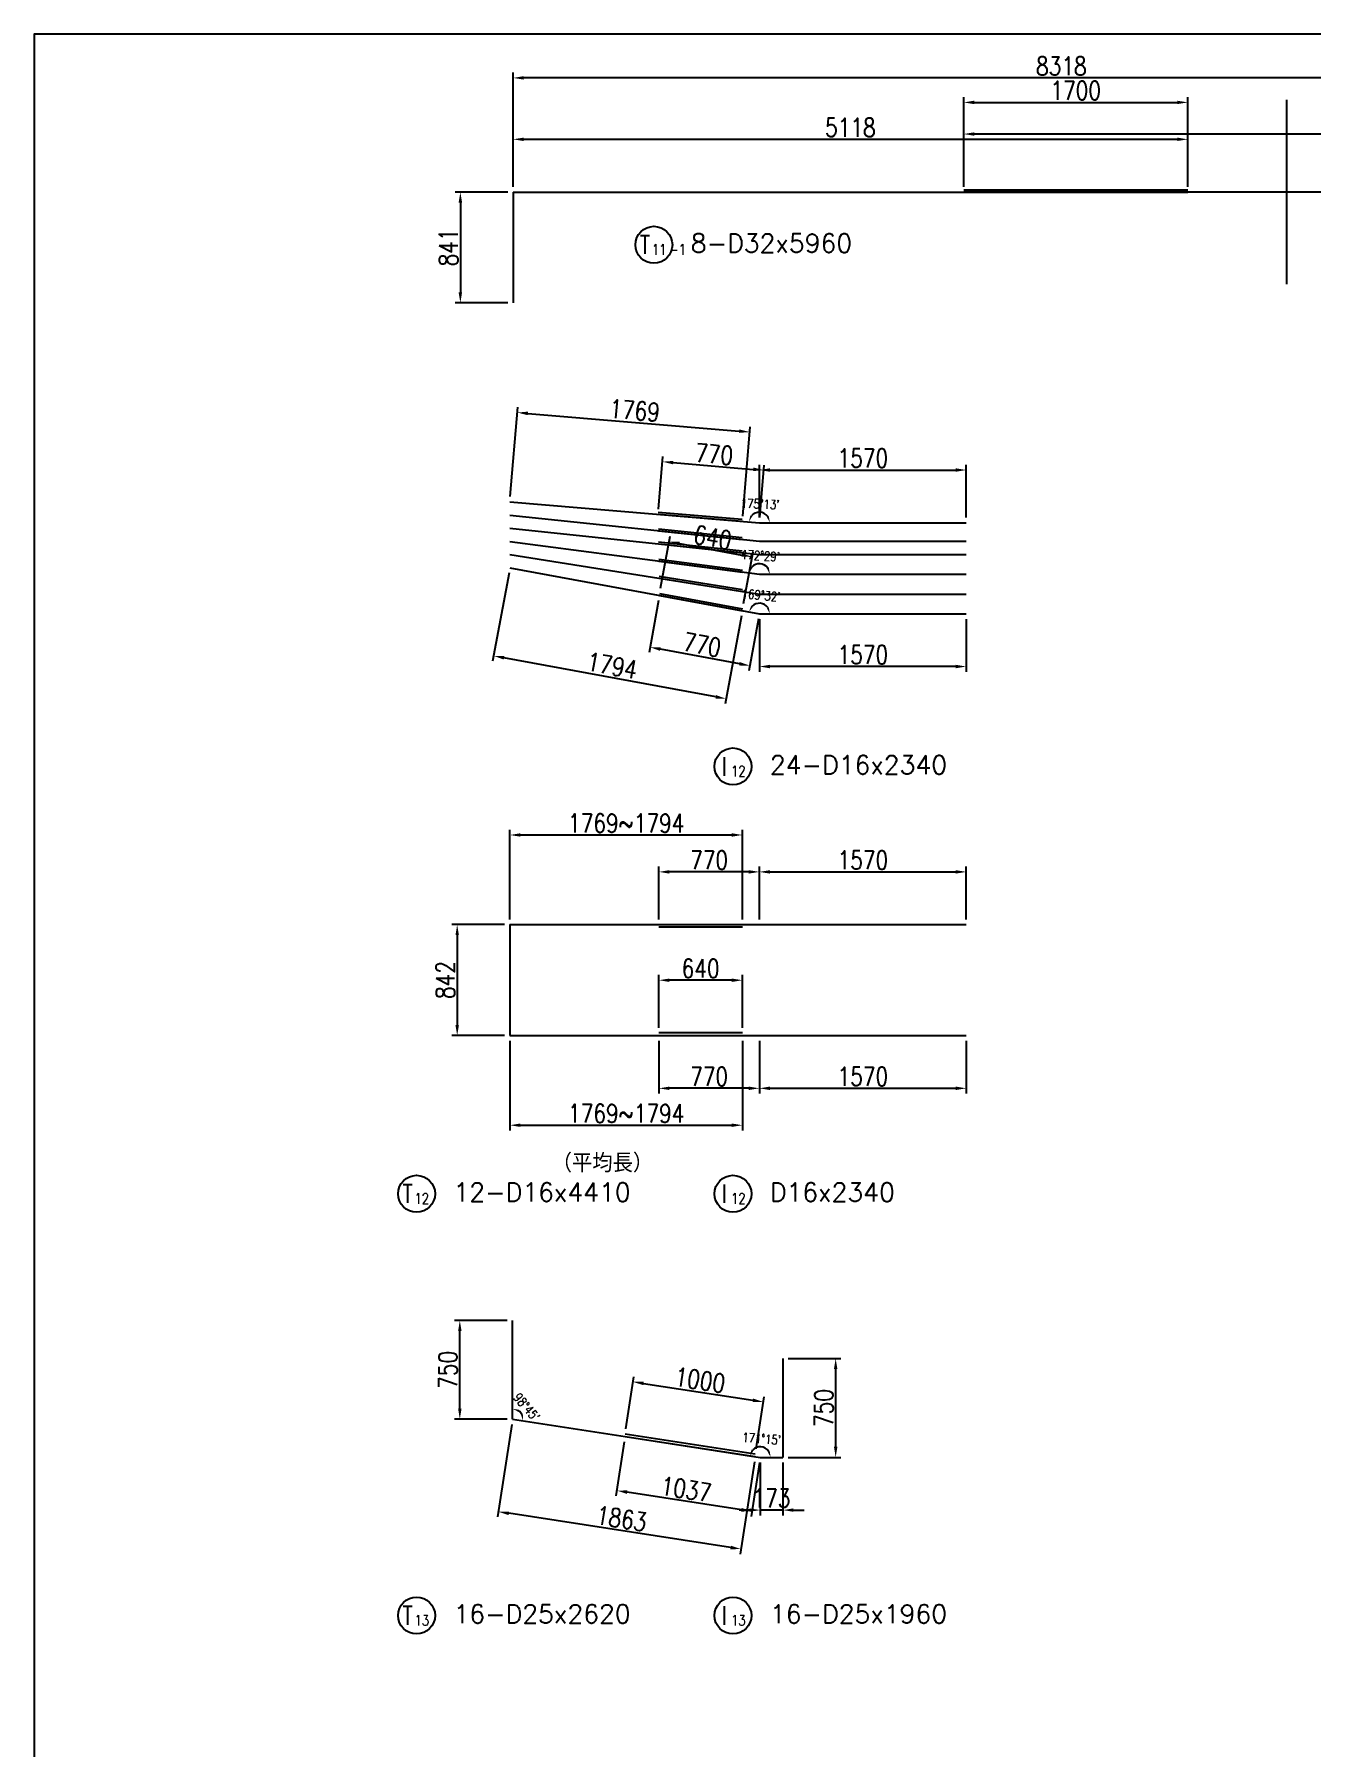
# Model space of a CAD drawing. Header units: millimetres. Extents: x -41433 to 131500, y -94900 to 39745.
# Drawn here: x 0 to 9690, y -81900 to -68900 of the extents above; entities that cross this region are included whole.
import ezdxf
from ezdxf.enums import TextEntityAlignment as Align

# ---------------------------------------------------------------- set-up
doc = ezdxf.new("R2010")
doc.units = ezdxf.units.MM
doc.header["$LTSCALE"] = 160
doc.header["$MEASUREMENT"] = 0
doc.layers.get('DEFPOINTS').update_dxf_attribs({"color": 53, "linetype": 'CONTINUOUS'})
for name, color, linetype in [('DIM', 6, 'CONTINUOUS'), ('DIM-L', 6, 'CONTINUOUS'), ('TEKKIN-C', 3, 'CONTINUOUS'), ('TEKKIN-R', 3, 'CONTINUOUS'), ('TEXT', 4, 'CONTINUOUS'), ('TEXT-文字', 4, 'CONTINUOUS')]:
    doc.layers.add(name, color=color, linetype=linetype)
doc.styles.add('DIM-TEXT', font='ROMANS', dxfattribs={"width": 0.8, "bigfont": 'EXTFONT'})
doc.styles.add('MSゴシック', font='')
doc.styles.add('romans', font='romans.shx', dxfattribs={"bigfont": 'extfont.shx'})
doc.styles.get('MSゴシック').set_extended_font_data('MS Gothic')
doc.dimstyles.new('DIM20', dxfattribs={"dimscale": 20, "dimtxt": 3.5, "dimasz": 2.5, "dimexe": 1, "dimexo": 1, "dimgap": 1, "dimtad": 3, "dimdec": 1, "dimrnd": 1, "dimdsep": 46, "dimtxsty": 'DIM-TEXT', "dimcen": 0, "dimclrt": 4, "dimaunit": 1, "dimadec": 3, "dimazin": 2, "dimtfac": 1, "dimtdec": 1, "dimtix": 1, "dimtmove": 2, "dimatfit": 3, "dimfxl": 1, "dimtolj": 1, "dimtzin": 0, "dimlwd": -1, "dimlwe": -1, "dimarcsym": 0})
doc.dimstyles.new('DIM40', dxfattribs={"dimscale": 40, "dimtxt": 3.5, "dimasz": 2, "dimexe": 1, "dimexo": 1, "dimgap": 0.5, "dimtad": 1, "dimdec": 0, "dimzin": 9, "dimdsep": 46, "dimtxsty": 'DIM-TEXT', "dimcen": 0, "dimclrt": 4, "dimaunit": 1, "dimadec": 4, "dimazin": 0, "dimtfac": 1, "dimtdec": 0, "dimtix": 1, "dimtmove": 2, "dimatfit": 0, "dimfxl": 1, "dimlwd": -1, "dimlwe": -1, "dimarcsym": 0})

# ---------------------------------------------------------------- blocks, each defined once
blk = doc.blocks.new('加工図文字列（JR）')
at = {"layer": 'TEXT-文字', "color": 6}
blk.add_circle((0, 0), 3.5, dxfattribs=at)
at = {"layer": 'DEFPOINTS', "ltscale": 100, "style": 'MSゴシック'}
for tag, p in [('加工図_圧接鉄筋', (57.81, -4.14)), ('加工図_圧接個数', (62.62, -4.14)), ('加工図_加工形状', (68.3, -4.14)), ('加工図_施工分け2', (73.3, -4.14))]:
    blk.add_attdef(tag, text='', height=4, dxfattribs=at).set_placement(p, align=Align.BOTTOM_LEFT)
at = {"layer": 'TEXT-文字', "color": 4, "style": 'romans', "width": 0.8}
for tag, height, p in [('加工図_平均長', 3.5, (33.63, 3.03)), ('加工図_副記号', 2, (0.5, 0)), ('加工図_文字列', 3.5, (7, -2.5))]:
    blk.add_attdef(tag, text='', height=height, dxfattribs=at).set_placement(p, align=Align.BOTTOM_LEFT)
at = {"layer": 'TEXT-文字', "color": 4, "ltscale": 100, "style": 'romans', "width": 0.8}
blk.add_attdef('加工図_施工分け', text='', height=3.5, dxfattribs=at).set_placement((-5.5, 0), align=Align.MIDDLE_RIGHT)
at = {"layer": 'TEXT-文字', "color": 4, "style": 'romans', "width": 0.8}
blk.add_attdef('加工図_主記号', text='', height=3.5, dxfattribs=at).set_placement((-1.7, 0), align=Align.MIDDLE_CENTER)
for tag, p in [('加工図_番号', (1, -2.5)), ('加工図_枝番', (4.5, -2.5))]:
    blk.add_attdef(tag, text='', height=2, dxfattribs=at).set_placement(p, align=Align.BOTTOM_CENTER)
blk = doc.blocks.new('*D1777')
at = {"layer": 'DEFPOINTS', "color": 0, "transparency": 16777216}
for p in [(7050, -69657), (7050, -70097), (15368, -70097)]:
    blk.add_point(p, dxfattribs=at)
at = {"layer": 'DIM', "color": 0, "transparency": 16777216}
for p, q in [((7050, -70057), (7050, -69617)), ((15288, -69657), (7130, -69657)), ((15368, -70057), (15368, -69617))]:
    blk.add_line(p, q, dxfattribs=at)
for points in [[(7130, -69644), (7130, -69670), (7050, -69657)], [(15288, -69644), (15288, -69670), (15368, -69657)]]:
    blk.add_solid(points, dxfattribs=at)
at = {"layer": 'DIM', "color": 4, "transparency": 16777216, "insert": (11209, -69567), "char_height": 140, "attachment_point": 5, "style": 'DIM-TEXT'}
blk.add_mtext('8318', dxfattribs=at)
blk = doc.blocks.new('*D1778')
at = {"layer": 'DEFPOINTS', "color": 0, "transparency": 16777216}
for p in [(8750, -69697), (3632, -70097), (8750, -70097)]:
    blk.add_point(p, dxfattribs=at)
at = {"layer": 'DIM', "color": 0, "transparency": 16777216}
for p, q in [((3632, -70057), (3632, -69657)), ((8750, -70057), (8750, -69657)), ((3712, -69697), (8670, -69697))]:
    blk.add_line(p, q, dxfattribs=at)
for points in [[(3712, -69684), (3712, -69710), (3632, -69697)], [(8670, -69684), (8670, -69710), (8750, -69697)]]:
    blk.add_solid(points, dxfattribs=at)
at = {"layer": 'DIM', "color": 4, "transparency": 16777216, "insert": (6191, -69607), "char_height": 140, "attachment_point": 5, "style": 'DIM-TEXT'}
blk.add_mtext('5118', dxfattribs=at)
blk = doc.blocks.new('*D1779')
at = {"layer": 'DEFPOINTS', "color": 0, "transparency": 16777216}
for p in [(8750, -69417), (7050, -70082), (8750, -70082)]:
    blk.add_point(p, dxfattribs=at)
at = {"layer": 'DIM', "color": 0, "transparency": 16777216}
for p, q in [((7050, -70042), (7050, -69377)), ((7130, -69417), (8670, -69417)), ((8750, -70042), (8750, -69377))]:
    blk.add_line(p, q, dxfattribs=at)
for points in [[(7130, -69404), (7130, -69430), (7050, -69417)], [(8670, -69404), (8670, -69430), (8750, -69417)]]:
    blk.add_solid(points, dxfattribs=at)
at = {"layer": 'DIM', "color": 4, "transparency": 16777216, "insert": (7900, -69327), "char_height": 140, "attachment_point": 5, "style": 'DIM-TEXT'}
blk.add_mtext('1700', dxfattribs=at)
blk = doc.blocks.new('*D1782')
at = {"layer": 'DEFPOINTS', "color": 0, "transparency": 16777216}
for p, q in [((3632, -70057), (3632, -69191)), ((11870, -69231), (3712, -69231)), ((11950, -70042), (11950, -69191))]:
    blk.add_line(p, q, dxfattribs=at)
for p in [(3632, -69231), (3632, -70097), (11950, -70082)]:
    blk.add_point(p, dxfattribs=at)
for points in [[(3712, -69218), (3712, -69244), (3632, -69231)], [(11870, -69218), (11870, -69244), (11950, -69231)]]:
    blk.add_solid(points, dxfattribs=at)
at = {"layer": 'DEFPOINTS', "color": 4, "transparency": 16777216, "insert": (7791, -69141), "char_height": 140, "attachment_point": 5, "style": 'DIM-TEXT'}
blk.add_mtext('8318', dxfattribs=at)
blk = doc.blocks.new('*D1783')
at = {"layer": 'DEFPOINTS', "color": 0, "transparency": 16777216}
for p in [(3632, -70097), (3232, -70938), (3632, -70938)]:
    blk.add_point(p, dxfattribs=at)
at = {"layer": 'DIM', "color": 0, "transparency": 16777216}
for p, q in [((3592, -70097), (3192, -70097)), ((3232, -70177), (3232, -70858)), ((3592, -70938), (3192, -70938))]:
    blk.add_line(p, q, dxfattribs=at)
for points in [[(3219, -70177), (3245, -70177), (3232, -70097)], [(3219, -70858), (3245, -70858), (3232, -70938)]]:
    blk.add_solid(points, dxfattribs=at)
at = {"layer": 'DIM', "color": 4, "transparency": 16777216, "insert": (3142, -70517), "char_height": 140, "attachment_point": 5, "rotation": 90, "style": 'DIM-TEXT'}
blk.add_mtext('841', dxfattribs=at)
blk = doc.blocks.new('*D1785')
at = {"layer": 'DEFPOINTS', "color": 0, "transparency": 16777216}
for p in [(5533, -72207), (4733, -72542), (5500, -72606)]:
    blk.add_point(p, dxfattribs=at)
at = {"layer": 'DIM', "color": 0, "transparency": 16777216}
for p, q in [((4736, -72502), (4769, -72103)), ((4846, -72150), (5454, -72201)), ((5503, -72566), (5537, -72168))]:
    blk.add_line(p, q, dxfattribs=at)
for points in [[(4847, -72137), (4845, -72163), (4766, -72143)], [(5455, -72187), (5453, -72214), (5533, -72207)]]:
    blk.add_solid(points, dxfattribs=at)
at = {"layer": 'DIM', "color": 4, "transparency": 16777216, "insert": (5157, -72086), "char_height": 140, "attachment_point": 5, "rotation": 355.2118, "style": 'DIM-TEXT'}
blk.add_mtext('770', dxfattribs=at)
blk = doc.blocks.new('*D1786')
at = {"layer": 'DEFPOINTS', "color": 0, "transparency": 16777216}
for p in [(5427, -71918), (3608, -72448), (5370, -72595)]:
    blk.add_point(p, dxfattribs=at)
at = {"layer": 'DIM', "color": 0, "transparency": 16777216}
for p, q in [((3611, -72408), (3668, -71730)), ((3744, -71777), (5347, -71911)), ((5374, -72555), (5431, -71878))]:
    blk.add_line(p, q, dxfattribs=at)
for points in [[(3746, -71763), (3743, -71790), (3665, -71770)], [(5349, -71898), (5346, -71924), (5427, -71918)]]:
    blk.add_solid(points, dxfattribs=at)
at = {"layer": 'DIM', "color": 4, "transparency": 16777216, "insert": (4554, -71754), "char_height": 140, "attachment_point": 5, "rotation": 355.2118, "style": 'DIM-TEXT'}
blk.add_mtext('1769', dxfattribs=at)
blk = doc.blocks.new('*D1787')
at = {"layer": 'DEFPOINTS', "color": 0, "transparency": 16777216}
for p in [(7070, -72206), (5500, -72606), (7070, -72606)]:
    blk.add_point(p, dxfattribs=at)
at = {"layer": 'DIM', "color": 0, "transparency": 16777216}
for p, q in [((5500, -72566), (5500, -72166)), ((5580, -72206), (6990, -72206)), ((7070, -72566), (7070, -72166))]:
    blk.add_line(p, q, dxfattribs=at)
for points in [[(5580, -72193), (5580, -72219), (5500, -72206)], [(6990, -72193), (6990, -72219), (7070, -72206)]]:
    blk.add_solid(points, dxfattribs=at)
at = {"layer": 'DIM', "color": 4, "transparency": 16777216, "insert": (6285, -72116), "char_height": 140, "attachment_point": 5, "style": 'DIM-TEXT'}
blk.add_mtext('1570', dxfattribs=at)
blk = doc.blocks.new('*D1788')
at = {"layer": 'DEFPOINTS', "color": 0, "transparency": 16777216}
for p in [(4743, -73157), (5500, -73297), (4670, -73550)]:
    blk.add_point(p, dxfattribs=at)
at = {"layer": 'DIM', "color": 0, "transparency": 16777216}
for p, q in [((4736, -73196), (4663, -73590)), ((5493, -73336), (5420, -73730)), ((5349, -73676), (4749, -73565))]:
    blk.add_line(p, q, dxfattribs=at)
for points in [[(4751, -73552), (4746, -73578), (4670, -73550)], [(5351, -73663), (5346, -73689), (5427, -73690)]]:
    blk.add_solid(points, dxfattribs=at)
at = {"layer": 'DIM', "color": 4, "transparency": 16777216, "insert": (5065, -73532), "char_height": 140, "attachment_point": 5, "rotation": 349.5345, "style": 'DIM-TEXT'}
blk.add_mtext('770', dxfattribs=at)
blk = doc.blocks.new('*D1789')
at = {"layer": 'DEFPOINTS', "color": 0, "transparency": 16777216}
for p in [(5445, -72865), (4743, -73142), (5372, -73258)]:
    blk.add_point(p, dxfattribs=at)
at = {"layer": 'DIM', "color": 0, "transparency": 16777216}
for p, q in [((4750, -73103), (4823, -72709)), ((4894, -72763), (5366, -72851)), ((5379, -73219), (5452, -72826))]:
    blk.add_line(p, q, dxfattribs=at)
for points in [[(4897, -72750), (4892, -72776), (4815, -72749)], [(5369, -72837), (5364, -72864), (5445, -72865)]]:
    blk.add_solid(points, dxfattribs=at)
at = {"layer": 'DIM', "color": 4, "transparency": 16777216, "insert": (5146, -72718), "char_height": 140, "attachment_point": 5, "rotation": 349.5345, "style": 'DIM-TEXT'}
blk.add_mtext('640', dxfattribs=at)
blk = doc.blocks.new('*D1790')
at = {"layer": 'DEFPOINTS', "color": 0, "transparency": 16777216}
for p in [(3608, -72948), (5372, -73273), (3484, -73616)]:
    blk.add_point(p, dxfattribs=at)
at = {"layer": 'DIM', "color": 0, "transparency": 16777216}
for p, q in [((3601, -72987), (3477, -73656)), ((5365, -73313), (5241, -73981)), ((5170, -73928), (3563, -73631))]:
    blk.add_line(p, q, dxfattribs=at)
for points in [[(3566, -73618), (3561, -73644), (3484, -73616)], [(5172, -73914), (5168, -73941), (5249, -73942)]]:
    blk.add_solid(points, dxfattribs=at)
at = {"layer": 'DIM', "color": 4, "transparency": 16777216, "insert": (4383, -73691), "char_height": 140, "attachment_point": 5, "rotation": 349.5345, "style": 'DIM-TEXT'}
blk.add_mtext('1794', dxfattribs=at)
blk = doc.blocks.new('*D1791')
at = {"layer": 'DEFPOINTS', "color": 0, "transparency": 16777216}
for p in [(5500, -73297), (7070, -73297), (5500, -73697)]:
    blk.add_point(p, dxfattribs=at)
at = {"layer": 'DIM', "color": 0, "transparency": 16777216}
for p, q in [((5500, -73337), (5500, -73737)), ((7070, -73337), (7070, -73737)), ((6990, -73697), (5580, -73697))]:
    blk.add_line(p, q, dxfattribs=at)
for points in [[(5580, -73684), (5580, -73710), (5500, -73697)], [(6990, -73684), (6990, -73710), (7070, -73697)]]:
    blk.add_solid(points, dxfattribs=at)
at = {"layer": 'DIM', "color": 4, "transparency": 16777216, "insert": (6285, -73607), "char_height": 140, "attachment_point": 5, "style": 'DIM-TEXT'}
blk.add_mtext('1570', dxfattribs=at)
blk = doc.blocks.new('*D1799')
at = {"layer": 'DEFPOINTS', "color": 0, "transparency": 16777216}
for p in [(3608, -72448), (5542, -72538), (5500, -72606), (5500, -72606), (7070, -72606)]:
    blk.add_point(p, dxfattribs=at)
at = {"layer": 'DIM', "color": 0, "transparency": 16777216}
blk.add_arc((5500, -72606), 80, 36.4199, 138.7919, dxfattribs=at)
for points in [[(5447, -72557), (5432, -72550), (5420, -72599)], [(5572, -72556), (5556, -72561), (5580, -72606)]]:
    blk.add_solid(points, dxfattribs=at)
at = {"layer": 'DIM', "color": 4, "transparency": 16777216, "insert": (5506, -72464), "char_height": 70, "attachment_point": 5, "rotation": 357.6059, "style": 'DIM-TEXT'}
blk.add_mtext("\\A1;175°13'", dxfattribs=at)
blk = doc.blocks.new('*D1800')
at = {"layer": 'DEFPOINTS', "color": 0, "transparency": 16777216}
for p in [(3608, -72748), (5543, -72930), (5500, -72997), (5500, -72997), (7070, -72997)]:
    blk.add_point(p, dxfattribs=at)
at = {"layer": 'DIM', "color": 0, "transparency": 16777216}
blk.add_arc((5500, -72997), 80, 36.4199, 136.0683, dxfattribs=at)
for points in [[(5450, -72945), (5435, -72938), (5421, -72987)], [(5572, -72947), (5556, -72952), (5580, -72997)]]:
    blk.add_solid(points, dxfattribs=at)
at = {"layer": 'DIM', "color": 4, "transparency": 16777216, "insert": (5509, -72856), "char_height": 70, "attachment_point": 5, "rotation": 356.2441, "style": 'DIM-TEXT'}
blk.add_mtext("\\A1;172°29'", dxfattribs=at)
blk = doc.blocks.new('*D1801')
at = {"layer": 'DEFPOINTS', "color": 0, "transparency": 16777216}
for p in [(3608, -72948), (5500, -73297), (5500, -73297), (5544, -73230), (7070, -73297)]:
    blk.add_point(p, dxfattribs=at)
at = {"layer": 'DIM', "color": 0, "transparency": 16777216}
blk.add_arc((5500, -73297), 80, 36.4199, 133.1146, dxfattribs=at)
for points in [[(5453, -73243), (5438, -73235), (5421, -73282)], [(5572, -73247), (5556, -73252), (5580, -73297)]]:
    blk.add_solid(points, dxfattribs=at)
at = {"layer": 'DIM', "color": 4, "transparency": 16777216, "insert": (5513, -73156), "char_height": 70, "attachment_point": 5, "rotation": 354.7673, "style": 'DIM-TEXT'}
blk.add_mtext("\\A1;169°32'", dxfattribs=at)
blk = doc.blocks.new('*D1805')
at = {"layer": 'DEFPOINTS', "color": 0, "transparency": 16777216}
for p in [(3608, -75655), (3208, -76497), (3608, -76497)]:
    blk.add_point(p, dxfattribs=at)
at = {"layer": 'DIM', "color": 0, "transparency": 16777216}
for p, q in [((3568, -75655), (3168, -75655)), ((3208, -75735), (3208, -76417)), ((3568, -76497), (3168, -76497))]:
    blk.add_line(p, q, dxfattribs=at)
for points in [[(3195, -75735), (3221, -75735), (3208, -75655)], [(3195, -76417), (3221, -76417), (3208, -76497)]]:
    blk.add_solid(points, dxfattribs=at)
at = {"layer": 'DIM', "color": 4, "transparency": 16777216, "insert": (3118, -76076), "char_height": 140, "attachment_point": 5, "rotation": 90, "style": 'DIM-TEXT'}
blk.add_mtext('842', dxfattribs=at)
blk = doc.blocks.new('*D1806')
at = {"layer": 'DEFPOINTS', "color": 0, "transparency": 16777216}
for p in [(5371, -74975), (3608, -75655), (5371, -75655)]:
    blk.add_point(p, dxfattribs=at)
at = {"layer": 'DIM', "color": 0, "transparency": 16777216}
for p, q in [((3608, -75615), (3608, -74935)), ((3688, -74975), (5291, -74975)), ((5371, -75615), (5371, -74935))]:
    blk.add_line(p, q, dxfattribs=at)
for points in [[(3688, -74962), (3688, -74988), (3608, -74975)], [(5291, -74962), (5291, -74988), (5371, -74975)]]:
    blk.add_solid(points, dxfattribs=at)
at = {"layer": 'DIM', "color": 4, "transparency": 16777216, "insert": (4490, -74885), "char_height": 140, "attachment_point": 5, "style": 'DIM-TEXT'}
blk.add_mtext('1769~1794 ', dxfattribs=at)
blk = doc.blocks.new('*D1807')
at = {"layer": 'DEFPOINTS', "color": 0, "transparency": 16777216}
for p in [(5500, -76497), (7070, -76497), (7070, -76897)]:
    blk.add_point(p, dxfattribs=at)
at = {"layer": 'DIM', "color": 0, "transparency": 16777216}
for p, q in [((5500, -76537), (5500, -76937)), ((7070, -76537), (7070, -76937)), ((5580, -76897), (6990, -76897))]:
    blk.add_line(p, q, dxfattribs=at)
for points in [[(5580, -76884), (5580, -76910), (5500, -76897)], [(6990, -76884), (6990, -76910), (7070, -76897)]]:
    blk.add_solid(points, dxfattribs=at)
at = {"layer": 'DIM', "color": 4, "transparency": 16777216, "insert": (6285, -76807), "char_height": 140, "attachment_point": 5, "style": 'DIM-TEXT'}
blk.add_mtext('1570', dxfattribs=at)
blk = doc.blocks.new('*D1808')
at = {"layer": 'DEFPOINTS', "color": 0, "transparency": 16777216}
for p in [(7070, -75255), (5500, -75655), (7070, -75655)]:
    blk.add_point(p, dxfattribs=at)
at = {"layer": 'DIM', "color": 0, "transparency": 16777216}
for p, q in [((5500, -75615), (5500, -75215)), ((5580, -75255), (6990, -75255)), ((7070, -75615), (7070, -75215))]:
    blk.add_line(p, q, dxfattribs=at)
for points in [[(5580, -75242), (5580, -75268), (5500, -75255)], [(6990, -75242), (6990, -75268), (7070, -75255)]]:
    blk.add_solid(points, dxfattribs=at)
at = {"layer": 'DIM', "color": 4, "transparency": 16777216, "insert": (6285, -75165), "char_height": 140, "attachment_point": 5, "style": 'DIM-TEXT'}
blk.add_mtext('1570', dxfattribs=at)
blk = doc.blocks.new('*D1809')
at = {"layer": 'DEFPOINTS', "color": 0, "transparency": 16777216}
for p in [(4738, -75255), (4738, -75655), (5500, -75655)]:
    blk.add_point(p, dxfattribs=at)
at = {"layer": 'DIM', "color": 0, "transparency": 16777216}
for p, q in [((4738, -75615), (4738, -75215)), ((5420, -75255), (4818, -75255)), ((5500, -75615), (5500, -75215))]:
    blk.add_line(p, q, dxfattribs=at)
for points in [[(4818, -75242), (4818, -75268), (4738, -75255)], [(5420, -75242), (5420, -75268), (5500, -75255)]]:
    blk.add_solid(points, dxfattribs=at)
at = {"layer": 'DIM', "color": 4, "transparency": 16777216, "insert": (5119, -75165), "char_height": 140, "attachment_point": 5, "style": 'DIM-TEXT'}
blk.add_mtext('770', dxfattribs=at)
blk = doc.blocks.new('*D1810')
at = {"layer": 'DEFPOINTS', "color": 0, "transparency": 16777216}
for p in [(4738, -76497), (5500, -76497), (4738, -76897)]:
    blk.add_point(p, dxfattribs=at)
at = {"layer": 'DIM', "color": 0, "transparency": 16777216}
for p, q in [((4738, -76537), (4738, -76937)), ((5500, -76537), (5500, -76937)), ((5420, -76897), (4818, -76897))]:
    blk.add_line(p, q, dxfattribs=at)
for points in [[(4818, -76884), (4818, -76910), (4738, -76897)], [(5420, -76884), (5420, -76910), (5500, -76897)]]:
    blk.add_solid(points, dxfattribs=at)
at = {"layer": 'DIM', "color": 4, "transparency": 16777216, "insert": (5119, -76807), "char_height": 140, "attachment_point": 5, "style": 'DIM-TEXT'}
blk.add_mtext('770', dxfattribs=at)
blk = doc.blocks.new('*D1811')
at = {"layer": 'DEFPOINTS', "color": 0, "transparency": 16777216}
for p in [(4738, -76077), (4738, -76477), (5371, -76477)]:
    blk.add_point(p, dxfattribs=at)
at = {"layer": 'DIM', "color": 0, "transparency": 16777216}
for p, q in [((4738, -76437), (4738, -76037)), ((5371, -76437), (5371, -76037)), ((5291, -76077), (4818, -76077))]:
    blk.add_line(p, q, dxfattribs=at)
for points in [[(4818, -76064), (4818, -76090), (4738, -76077)], [(5291, -76064), (5291, -76090), (5371, -76077)]]:
    blk.add_solid(points, dxfattribs=at)
at = {"layer": 'DIM', "color": 4, "transparency": 16777216, "insert": (5054, -75987), "char_height": 140, "attachment_point": 5, "style": 'DIM-TEXT'}
blk.add_mtext('640', dxfattribs=at)
blk = doc.blocks.new('*D1812')
at = {"layer": 'DEFPOINTS', "color": 0, "transparency": 16777216}
for p in [(3608, -76497), (5371, -76497), (5371, -77177)]:
    blk.add_point(p, dxfattribs=at)
at = {"layer": 'DIM', "color": 0, "transparency": 16777216}
for p, q in [((3608, -76537), (3608, -77217)), ((5371, -76537), (5371, -77217)), ((3688, -77177), (5291, -77177))]:
    blk.add_line(p, q, dxfattribs=at)
for points in [[(3688, -77164), (3688, -77190), (3608, -77177)], [(5291, -77164), (5291, -77190), (5371, -77177)]]:
    blk.add_solid(points, dxfattribs=at)
at = {"layer": 'DIM', "color": 4, "transparency": 16777216, "insert": (4490, -77087), "char_height": 140, "attachment_point": 5, "style": 'DIM-TEXT'}
blk.add_mtext('1769~1794 ', dxfattribs=at)
blk = doc.blocks.new('*D1821')
at = {"layer": 'DEFPOINTS', "color": 0, "transparency": 16777216}
for p in [(5506, -79697), (5679, -79697), (5506, -80097)]:
    blk.add_point(p, dxfattribs=at)
at = {"layer": 'DIM', "color": 0, "transparency": 16777216}
for p, q in [((5506, -79737), (5506, -80137)), ((5679, -79737), (5679, -80137)), ((5426, -80097), (5346, -80097)), ((5679, -80097), (5506, -80097)), ((5759, -80097), (5839, -80097))]:
    blk.add_line(p, q, dxfattribs=at)
for points in [[(5426, -80084), (5426, -80110), (5506, -80097)], [(5759, -80084), (5759, -80110), (5679, -80097)]]:
    blk.add_solid(points, dxfattribs=at)
at = {"layer": 'DIM', "color": 4, "transparency": 16777216, "insert": (5592, -80007), "char_height": 140, "attachment_point": 5, "style": 'DIM-TEXT'}
blk.add_mtext('173', dxfattribs=at)
blk = doc.blocks.new('*D1822')
at = {"layer": 'DEFPOINTS', "color": 0, "transparency": 16777216}
for p in [(5679, -78947), (6079, -78947), (5679, -79697)]:
    blk.add_point(p, dxfattribs=at)
at = {"layer": 'DIM', "color": 0, "transparency": 16777216}
for p, q in [((5719, -78947), (6119, -78947)), ((6079, -79617), (6079, -79027)), ((5719, -79697), (6119, -79697))]:
    blk.add_line(p, q, dxfattribs=at)
for points in [[(6066, -79027), (6092, -79027), (6079, -78947)], [(6066, -79617), (6092, -79617), (6079, -79697)]]:
    blk.add_solid(points, dxfattribs=at)
at = {"layer": 'DIM', "color": 4, "transparency": 16777216, "insert": (5989, -79322), "char_height": 140, "attachment_point": 5, "rotation": 90, "style": 'DIM-TEXT'}
blk.add_mtext('750', dxfattribs=at)
blk = doc.blocks.new('*D1823')
at = {"layer": 'DEFPOINTS', "color": 0, "transparency": 16777216}
for p in [(3628, -79408), (5549, -79630), (5506, -79697), (5506, -79697), (5679, -79697)]:
    blk.add_point(p, dxfattribs=at)
at = {"layer": 'DIM', "color": 0, "transparency": 16777216}
blk.add_arc((5506, -79697), 80, 36.4199, 134.8339, dxfattribs=at)
for points in [[(5457, -79644), (5442, -79636), (5427, -79685)], [(5578, -79647), (5562, -79652), (5586, -79697)]]:
    blk.add_solid(points, dxfattribs=at)
at = {"layer": 'DIM', "color": 4, "transparency": 16777216, "insert": (5517, -79556), "char_height": 70, "attachment_point": 5, "rotation": 355.6269, "style": 'DIM-TEXT'}
blk.add_mtext("\\A1;171°15'", dxfattribs=at)
blk = doc.blocks.new('*D1824')
at = {"layer": 'DEFPOINTS', "color": 0, "transparency": 16777216}
for p in [(4481, -79539), (5506, -79697), (4418, -79949)]:
    blk.add_point(p, dxfattribs=at)
at = {"layer": 'DIM', "color": 0, "transparency": 16777216}
for p, q in [((4475, -79579), (4412, -79989)), ((5500, -79737), (5437, -80146)), ((5364, -80094), (4497, -79961))]:
    blk.add_line(p, q, dxfattribs=at)
for points in [[(4499, -79948), (4495, -79974), (4418, -79949)], [(5366, -80081), (5362, -80108), (5443, -80107)]]:
    blk.add_solid(points, dxfattribs=at)
at = {"layer": 'DIM', "color": 4, "transparency": 16777216, "insert": (4944, -79939), "char_height": 140, "attachment_point": 5, "rotation": 351.2538, "style": 'DIM-TEXT'}
blk.add_mtext('1037', dxfattribs=at)
blk = doc.blocks.new('*D1825')
at = {"layer": 'DEFPOINTS', "color": 0, "transparency": 16777216}
for p in [(3628, -79408), (5469, -79691), (3520, -80109)]:
    blk.add_point(p, dxfattribs=at)
at = {"layer": 'DIM', "color": 0, "transparency": 16777216}
for p, q in [((3622, -79448), (3514, -80149)), ((5463, -79731), (5355, -80432)), ((5282, -80380), (3599, -80121))]:
    blk.add_line(p, q, dxfattribs=at)
for points in [[(3601, -80108), (3597, -80135), (3520, -80109)], [(5285, -80367), (5280, -80394), (5362, -80393)]]:
    blk.add_solid(points, dxfattribs=at)
at = {"layer": 'DIM', "color": 4, "transparency": 16777216, "insert": (4454, -80162), "char_height": 140, "attachment_point": 5, "rotation": 351.2538, "style": 'DIM-TEXT'}
blk.add_mtext('1863', dxfattribs=at)
blk = doc.blocks.new('*D1826')
at = {"layer": 'DEFPOINTS', "color": 0, "transparency": 16777216}
for p in [(5530, -79276), (4481, -79519), (5469, -79671)]:
    blk.add_point(p, dxfattribs=at)
at = {"layer": 'DIM', "color": 0, "transparency": 16777216}
for p, q in [((4487, -79480), (4548, -79085)), ((4621, -79136), (5451, -79264)), ((5475, -79632), (5536, -79237))]:
    blk.add_line(p, q, dxfattribs=at)
for points in [[(4623, -79123), (4619, -79149), (4542, -79124)], [(5453, -79251), (5449, -79277), (5530, -79276)]]:
    blk.add_solid(points, dxfattribs=at)
at = {"layer": 'DIM', "color": 4, "transparency": 16777216, "insert": (5050, -79111), "char_height": 140, "attachment_point": 5, "rotation": 351.2538, "style": 'DIM-TEXT'}
blk.add_mtext('1000', dxfattribs=at)
blk = doc.blocks.new('*D1827')
at = {"layer": 'DEFPOINTS', "color": 0, "transparency": 16777216}
for p in [(3228, -78658), (3628, -78658), (3628, -79408)]:
    blk.add_point(p, dxfattribs=at)
at = {"layer": 'DIM', "color": 0, "transparency": 16777216}
for p, q in [((3588, -78658), (3188, -78658)), ((3228, -79328), (3228, -78738)), ((3588, -79408), (3188, -79408))]:
    blk.add_line(p, q, dxfattribs=at)
for points in [[(3215, -78738), (3241, -78738), (3228, -78658)], [(3215, -79328), (3241, -79328), (3228, -79408)]]:
    blk.add_solid(points, dxfattribs=at)
at = {"layer": 'DIM', "color": 4, "transparency": 16777216, "insert": (3138, -79033), "char_height": 140, "attachment_point": 5, "rotation": 90, "style": 'DIM-TEXT'}
blk.add_mtext('750', dxfattribs=at)
blk = doc.blocks.new('*D1828')
at = {"layer": 'DEFPOINTS', "color": 0, "transparency": 16777216}
for p in [(3628, -78658), (3628, -79408), (3628, -79408), (3701, -79375), (5469, -79691)]:
    blk.add_point(p, dxfattribs=at)
at = {"layer": 'DIM', "color": 0, "transparency": 16777216}
blk.add_arc((3628, -79408), 80, 27.6738, 53.5801, dxfattribs=at)
for points in [[(3673, -79352), (3678, -79336), (3628, -79328)], [(3707, -79370), (3691, -79372), (3707, -79420)]]:
    blk.add_solid(points, dxfattribs=at)
at = {"layer": 'DIM', "color": 4, "transparency": 16777216, "insert": (3735, -79316), "char_height": 70, "attachment_point": 5, "rotation": 310.6269, "style": 'DIM-TEXT'}
blk.add_mtext("\\A1;98°45'", dxfattribs=at)

msp = doc.modelspace()

# ---------------------------------------------------------------- linework, layer by layer
at = {"layer": 'DEFPOINTS'}
msp.add_line((9500, -70797), (9500, -69397), dxfattribs=at)
at = {"layer": 'DEFPOINTS', "flags": 128}
msp.add_lwpolyline([(19000, -68900), (0, -68900), (0, -94900), (19000, -94900)], close=True, dxfattribs=at)
at = {"layer": 'TEKKIN-C'}
for p, q in [((3632, -70097), (8750, -70097)), ((3632, -70097), (3632, -70937.59)), ((15368, -70097), (7050, -70097)), ((3608, -72447.52), (5500, -72606)), ((4732.69, -72526.73), (5370.45, -72580.15)), ((4732.69, -72541.73), (5370.45, -72595.15)), ((5500, -72606), (7070, -72606)), ((3608, -72947.52), (5500, -73297)), ((4742.81, -73142.13), (5372.16, -73258.39)), ((4742.81, -73157.13), (5372.16, -73273.39)), ((5500, -73297), (7070, -73297)), ((3608, -75655), (7070, -75655)), ((3608, -75655), (3608, -76497)), ((3608, -76497), (7070, -76497)), ((3627.91, -79408.09), (3627.91, -78658.09)), ((5678.91, -78947), (5678.91, -79697)), ((3627.91, -79408.09), (5469.41, -79691.4)), ((4481.04, -79519.35), (5469.41, -79671.4)), ((4481.04, -79539.35), (5505.8, -79697)), ((5505.8, -79697), (5678.91, -79697))]:
    msp.add_line(p, q, dxfattribs=at)
at = {"layer": 'TEKKIN-C', "color": 8}
for p, q in [((3608, -72547.52), (5500, -72747)), ((3608, -72647.52), (5500, -72847)), ((4734.24, -72651.26), (5370.72, -72718.37)), ((4734.24, -72666.26), (5370.72, -72733.37)), ((3608, -72747.52), (5500, -72997)), ((4734.24, -72751.26), (5370.72, -72818.37)), ((4734.24, -72766.26), (5370.72, -72833.37)), ((5500, -72747), (7070, -72747)), ((3608, -72847.52), (5500, -73147)), ((4736.61, -72881.34), (5371.12, -72965.01)), ((4736.61, -72896.34), (5371.12, -72980.01)), ((5500, -72847), (7070, -72847)), ((4739.47, -73011.62), (5371.6, -73111.68)), ((4739.47, -73026.62), (5371.6, -73126.68)), ((5500, -72997), (7070, -72997)), ((5500, -73147), (7070, -73147))]:
    msp.add_line(p, q, dxfattribs=at)
at = {"layer": 'TEKKIN-R'}
for p, q in [((8750, -70082), (7050, -70082)), ((5371.27, -75675), (4737.51, -75675)), ((5371.27, -76477), (4737.51, -76477))]:
    msp.add_line(p, q, dxfattribs=at)

# ---------------------------------------------------------------- block references
at = {"layer": 'DIM-L', "ltscale": 0.8}
ref = msp.add_blockref('加工図文字列（JR）', (4700, -70497), dxfattribs=dict(at, xscale=40, yscale=40, zscale=40))
ref.add_attrib('加工図_主記号', 'T', dxfattribs={"layer": 'TEXT', "height": 140, "style": 'romans', "width": 0.8}).set_placement((4632, -70497), align=Align.MIDDLE_CENTER)
ref.add_attrib('加工図_番号', '11', dxfattribs={"layer": 'TEXT', "height": 80, "style": 'romans', "width": 0.8}).set_placement((4740, -70597), align=Align.BOTTOM_CENTER)
ref.add_attrib('加工図_枝番', '-1', dxfattribs={"layer": 'TEXT', "height": 80, "style": 'romans', "width": 0.8}).set_placement((4880, -70597), align=Align.BOTTOM_CENTER)
ref.add_attrib('加工図_文字列', '8-D32x5960', dxfattribs={"layer": 'TEXT', "height": 140, "style": 'romans'}).set_placement((4980, -70597), align=Align.BOTTOM_LEFT)
ref = msp.add_blockref('加工図文字列（JR）', (5300, -74455), dxfattribs=dict(at, xscale=40, yscale=40, zscale=40))
ref.add_attrib('加工図_主記号', 'I', dxfattribs={"layer": 'TEXT', "height": 140, "style": 'romans', "width": 0.8}).set_placement((5232, -74455), align=Align.MIDDLE_CENTER)
ref.add_attrib('加工図_番号', '12', dxfattribs={"layer": 'TEXT', "height": 80, "style": 'romans', "width": 0.8}).set_placement((5340, -74555), align=Align.BOTTOM_CENTER)
ref.add_attrib('加工図_文字列', '24-D16x2340', dxfattribs={"layer": 'TEXT', "height": 140, "style": 'romans'}).set_placement((5580, -74555), align=Align.BOTTOM_LEFT)
ref = msp.add_blockref('加工図文字列（JR）', (2900, -77697), dxfattribs=dict(at, xscale=40, yscale=40, zscale=40))
ref.add_attrib('加工図_主記号', 'T', dxfattribs={"layer": 'TEXT', "height": 140, "style": 'romans', "width": 0.8}).set_placement((2832, -77697), align=Align.MIDDLE_CENTER)
ref.add_attrib('加工図_番号', '12', dxfattribs={"layer": 'TEXT', "height": 80, "style": 'romans', "width": 0.8}).set_placement((2940, -77797), align=Align.BOTTOM_CENTER)
ref.add_attrib('加工図_文字列', '12-D16x4410', dxfattribs={"layer": 'TEXT', "height": 140, "style": 'romans'}).set_placement((3180, -77797), align=Align.BOTTOM_LEFT)
ref.add_attrib('加工図_平均長', '（平均長）', dxfattribs={"layer": 'TEXT', "height": 140, "style": 'romans'}).set_placement((3925.04, -77575.67), align=Align.BOTTOM_LEFT)
ref = msp.add_blockref('加工図文字列（JR）', (5300, -77697), dxfattribs=dict(at, xscale=40, yscale=40, zscale=40))
ref.add_attrib('加工図_主記号', 'I', dxfattribs={"layer": 'TEXT', "height": 140, "style": 'romans', "width": 0.8}).set_placement((5232, -77697), align=Align.MIDDLE_CENTER)
ref.add_attrib('加工図_番号', '12', dxfattribs={"layer": 'TEXT', "height": 80, "style": 'romans', "width": 0.8}).set_placement((5340, -77797), align=Align.BOTTOM_CENTER)
ref.add_attrib('加工図_文字列', 'D16x2340', dxfattribs={"layer": 'TEXT', "height": 140, "style": 'romans'}).set_placement((5580, -77797), align=Align.BOTTOM_LEFT)
ref = msp.add_blockref('加工図文字列（JR）', (2900, -80897), dxfattribs=dict(at, xscale=40, yscale=40, zscale=40))
ref.add_attrib('加工図_主記号', 'T', dxfattribs={"layer": 'TEXT', "height": 140, "style": 'romans', "width": 0.8}).set_placement((2832, -80897), align=Align.MIDDLE_CENTER)
ref.add_attrib('加工図_番号', '13', dxfattribs={"layer": 'TEXT', "height": 80, "style": 'romans', "width": 0.8}).set_placement((2940, -80997), align=Align.BOTTOM_CENTER)
ref.add_attrib('加工図_文字列', '16-D25x2620', dxfattribs={"layer": 'TEXT', "height": 140, "style": 'romans'}).set_placement((3180, -80997), align=Align.BOTTOM_LEFT)
ref = msp.add_blockref('加工図文字列（JR）', (5300, -80897), dxfattribs=dict(at, xscale=40, yscale=40, zscale=40))
ref.add_attrib('加工図_主記号', 'I', dxfattribs={"layer": 'TEXT', "height": 140, "style": 'romans', "width": 0.8}).set_placement((5232, -80897), align=Align.MIDDLE_CENTER)
ref.add_attrib('加工図_番号', '13', dxfattribs={"layer": 'TEXT', "height": 80, "style": 'romans', "width": 0.8}).set_placement((5340, -80997), align=Align.BOTTOM_CENTER)
ref.add_attrib('加工図_文字列', '16-D25x1960', dxfattribs={"layer": 'TEXT', "height": 140, "style": 'romans'}).set_placement((5580, -80997), align=Align.BOTTOM_LEFT)

# ---------------------------------------------------------------- dimensions: what is measured, and where the dimension line sits
at = {"layer": 'DEFPOINTS'}
dim = msp.add_linear_dim(base=(3632, -69230.89), p1=(11950, -70082), p2=(3632, -70097), dimstyle='DIM40', dxfattribs=at)
dim.commit()
dim.dimension.update_dxf_attribs({"geometry": '*D1782', "text_midpoint": (7791, -69140.89)})
at = {"layer": 'DIM'}
for p1, p2, distance, picture, middle in [((7050, -70082), (8750, -70082), 665, '*D1779', (7900, -69327)), ((3632, -70097), (8750, -70097), 400, '*D1778', (6191, -69607)), ((15368, -70097), (7050, -70097), -440, '*D1777', (11209, -69567)), ((3632, -70097), (3632, -70937.59), -400, '*D1783', (3142, -70517.3)), ((3608, -72447.52), (5370.45, -72595.15), 680, '*D1786', (4553.5, -71754.02)), ((4732.69, -72541.73), (5500, -72606), 400, '*D1785', (5157.24, -72085.57)), ((5500, -72606), (7070, -72606), 400, '*D1787', (6285, -72116)), ((4742.81, -73142.13), (5372.16, -73258.39), 400, '*D1789', (5146.49, -72718.41)), ((5372.16, -73273.39), (3608, -72947.52), 680, '*D1790', (4382.91, -73690.64)), ((5500, -73297), (4742.81, -73157.13), 400, '*D1788', (5065.1, -73531.91)), ((7070, -73297), (5500, -73297), 400, '*D1791', (6285, -73607)), ((5500, -75655), (7070, -75655), 400, '*D1808', (6285, -75165)), ((3608, -75655), (3608, -76497), -400, '*D1805', (3118, -76076)), ((5500, -76497), (7070, -76497), -400, '*D1807', (6285, -76807)), ((3627.91, -79408.09), (3627.91, -78658.09), 400, '*D1827', (3137.91, -79033.09)), ((4481.04, -79519.35), (5469.41, -79671.4), 399.96, '*D1826', (5049.73, -79111.11)), ((5678.91, -79697), (5678.91, -78947), -400, '*D1822', (5988.91, -79322)), ((5469.41, -79691.4), (3627.91, -79408.09), 709.37, '*D1825', (4454.48, -80161.91)), ((5505.8, -79697), (4481.04, -79539.35), 414.48, '*D1824', (4944.08, -79938.88)), ((5678.91, -79697), (5505.8, -79697), 400, '*D1821', (5592.35, -80007))]:
    dim = msp.add_aligned_dim(p1=p1, p2=p2, distance=distance, dimstyle='DIM40', dxfattribs=at)
    dim.commit()
    dim.dimension.update_dxf_attribs({"geometry": picture, "text_midpoint": middle})
for base, line1, line2, picture, middle in [((5541.91, -72537.86), ((5500, -72606), (7070, -72606)), ((3608, -72447.52), (5500, -72606)), '*D1799', (5505.92, -72464.46)), ((5542.99, -72929.53), ((5500, -72997), (7070, -72997)), ((3608, -72747.52), (5500, -72997)), '*D1800', (5509.28, -72855.64)), ((5544.14, -73230.28), ((5500, -73297), (7070, -73297)), ((3608, -72947.52), (5500, -73297)), '*D1801', (5512.92, -73155.92)), ((3700.9, -79375.34), ((3627.91, -79408.09), (5469.41, -79691.4)), ((3627.91, -79408.09), (3627.91, -78658.09)), '*D1828', (3735.43, -79315.85)), ((5549.27, -79629.84), ((5505.8, -79697), (5679.5, -79697)), ((3627.91, -79408.09), (5505.8, -79697)), '*D1823', (5516.6, -79555.75))]:
    dim = msp.add_angular_dim_2l(base=base, line1=line1, line2=line2, dimstyle='DIM20', override={"dimadec": 2}, dxfattribs=at)
    dim.commit()
    dim.dimension.update_dxf_attribs({"geometry": picture, "text_midpoint": middle})
for p1, p2, distance, text, picture, middle in [((3608, -75655), (5371.27, -75655), 680, '1769~1794 ', '*D1806', (4489.63, -74885)), ((5371.27, -76477), (4737.51, -76477), -400, '640', '*D1811', (5054.39, -75987)), ((3608, -76497), (5371.27, -76497), -680, '1769~1794 ', '*D1812', (4489.63, -77087))]:
    dim = msp.add_aligned_dim(p1=p1, p2=p2, distance=distance, text=text, dimstyle='DIM40', dxfattribs=at)
    dim.commit()
    dim.dimension.update_dxf_attribs({"geometry": picture, "text_midpoint": middle})
for base, p1, p2, picture, middle in [((4737.51, -75255), (5500, -75655), (4737.51, -75655), '*D1809', (5118.75, -75165)), ((4737.51, -76897), (5500, -76497), (4737.51, -76497), '*D1810', (5118.75, -76807))]:
    dim = msp.add_linear_dim(base=base, p1=p1, p2=p2, angle=180, text='770', dimstyle='DIM40', dxfattribs=at)
    dim.commit()
    dim.dimension.update_dxf_attribs({"geometry": picture, "text_midpoint": middle})

doc.saveas('drawing.dxf')
